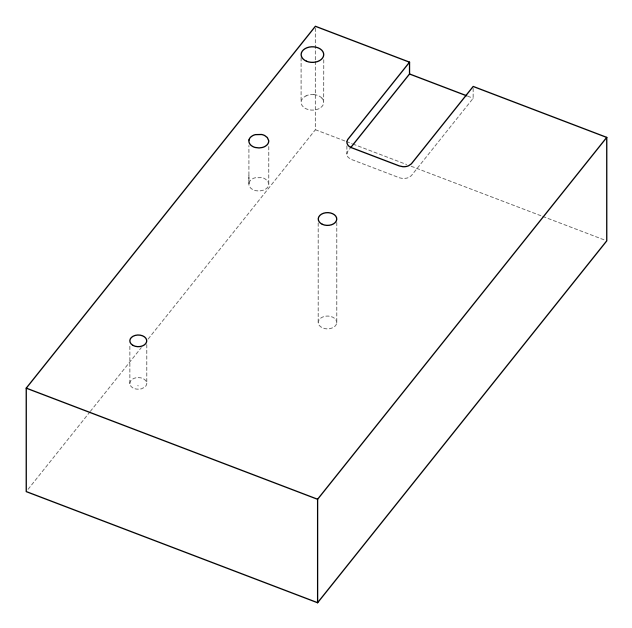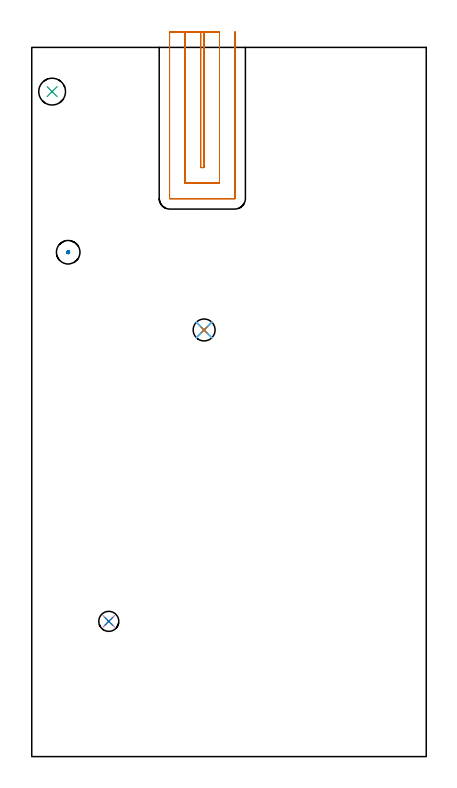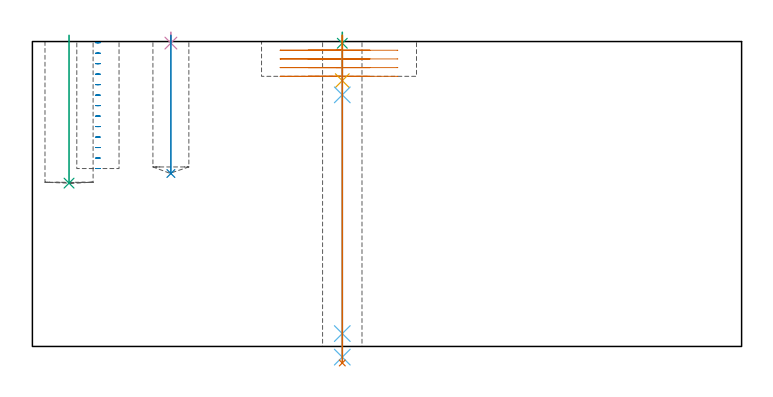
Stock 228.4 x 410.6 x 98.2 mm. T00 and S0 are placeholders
(PLAN: 9 operations, 6 tool changes, 7.3 min)
(1 MILL_SLOT | SLOT_PARTIAL_RECTANGULAR | UGT0201_130 | Follow Part, ap 3, ae 75% | 5.47 min | 52135 mm3)
(2 MILL_BLIND_HOLE_FROM_SOLID_MATERIAL | STEP1POCKET | UGT0201_130 | Spiral | 0.4 min | 5938 mm3)
(3 SPOT_DRILL | STEP1HOLE | NXT0321_9005460120000 | 0.03 min | 0 mm3)
(4 SPOT_DRILL_1 | STEP1POCKET_1 | NXT0321_9005460120000 | 0.03 min | 0 mm3)
(5 DRILL_BLIND_HOLE_INTO_CENTER | STEP1HOLE | NXT0301_055 | 0.06 min | 637 mm3)
(6 GUN_DRILL_THROUGH_HOLE | STEP1HOLE | UGT0307_005 | 0.48 min | 4652 mm3)
(7 DRILL_TO_ENLARGE_THROUGH_HOLE | STEP1HOLE | UGT0301_522 | 0.42 min | 7112 mm3)
(8 DRILL_BLIND_HOLE_INTO_CENTER_1 | STEP1POCKET_1 | NXT0301_087 | 0.18 min | 4321 mm3)
(9 INDEXABLE_INSERT_DRILL_BLIND_HOLE_FROM_SOLID | STEP1POCKET_2 | NXT0302_002 | 0.19 min | 8554 mm3)
(TOOL UGT0201_130 | Carbide End Mill 12.0 | D12 FL15 Z4)
(TOOL NXT0321_9005460120000 | NC Spot Drill, 142deg, 12mm, Carbide, Uncoated | D12 PA142 FL30 Z2)
(TOOL NXT0301_055 | Carbide Drill 8.4mm [860.1-0840-042A1-MM 2214] | D8.4 PA140 FL61 Z2)
(TOOL UGT0307_005 | Gun Drill 8.3 mm | D8.3 PA130 FL24 Z1)
(TOOL UGT0301_522 | Carbide Drill 12.7 mm | D12.7 PA118 FL101 Z2)
(TOOL NXT0301_087 | Carbide Drill 11.6mm [860.1-1160-058A1-MM 2214] | D11.6 PA140 FL72 Z2)
(TOOL NXT0302_002 | Index. Insert Drill 15.5mm [880-D1550L20-05] | D15.5 PA176 FL78 Z2)
(OP 1 MILL_SLOT)
G17 G21 G94 G90
T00 M6
G54
G17 G0 G90 X97.8 Y419.6 S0 M3
G43 Z108.2 H0
Z95.4
G94 G1 Y416.6 F250.
Y341. F500.
X99.7
Y416.6
Y419.6 F250.
X88.8
Y416.6
Y332. F500.
X108.7
Y416.6
Y419.6 F250.
X79.8
Y416.6
Y323.2 F500.
G3 X80. Y323. R0.2
G1 X117.5
G3 X117.7 Y323.2 R0.2
G1 Y416.6
Y419.6 F250.
G0 X97.8 Z92.6
G1 Y416.6
Y341. F500.
X99.7
Y416.6
Y419.6 F250.
X88.8
Y416.6
Y332. F500.
X108.7
Y416.6
Y419.6 F250.
X79.8
Y416.6
Y323.2 F500.
G3 X80. Y323. R0.2
G1 X117.5
G3 X117.7 Y323.2 R0.2
G1 Y416.6
Y419.6 F250.
G0 X97.8 Z89.8
G1 Y416.6
Y341. F500.
X99.7
Y416.6
Y419.6 F250.
X88.8
Y416.6
Y332. F500.
X108.7
Y416.6
Y419.6 F250.
X79.8
Y416.6
Y323.2 F500.
G3 X80. Y323. R0.2
G1 X117.5
G3 X117.7 Y323.2 R0.2
G1 Y416.6
Y419.6 F250.
G0 X97.8 Z87.
G1 Y416.6
Y341. F500.
X99.7
Y416.6
Y419.6 F250.
X88.8
Y416.6
Y332. F500.
X108.7
Y416.6
Y419.6 F250.
X79.8
Y416.6
Y323.2 F500.
G3 X80. Y323. R0.2
G1 X117.5
G3 X117.7 Y323.2 R0.2
G1 Y416.6
Y419.6 F250.
G0 Z108.2
M5
M2
(OP 2 MILL_BLIND_HOLE_FROM_SOLID_MATERIAL)
G17 G21 G94 G90
T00 M6
G54
G17 G0 G90 X21.1 Y292. S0 M3
G43 Z108.2 H0
Z97.823
G94 G3 X21.5 Y292.4 R0.4 F250.
X21.1 Y292.8 R0.4
X20.3 Y292. R0.8
X21.1 Y292.8 R-0.8
X20.7 Y292.4 R0.4
X21.1 Y292. R0.4
G0 Z94.446
G3 X21.5 Y292.4 R0.4
X21.1 Y292.8 R0.4
X20.3 Y292. R0.8
X21.1 Y292.8 R-0.8
X20.7 Y292.4 R0.4
X21.1 Y292. R0.4
G0 Z91.069
G3 X21.5 Y292.4 R0.4
X21.1 Y292.8 R0.4
X20.3 Y292. R0.8
X21.1 Y292.8 R-0.8
X20.7 Y292.4 R0.4
X21.1 Y292. R0.4
G0 Z87.692
G3 X21.5 Y292.4 R0.4
X21.1 Y292.8 R0.4
X20.3 Y292. R0.8
X21.1 Y292.8 R-0.8
X20.7 Y292.4 R0.4
X21.1 Y292. R0.4
G0 Z84.315
G3 X21.5 Y292.4 R0.4
X21.1 Y292.8 R0.4
X20.3 Y292. R0.8
X21.1 Y292.8 R-0.8
X20.7 Y292.4 R0.4
X21.1 Y292. R0.4
G0 Z80.938
G3 X21.5 Y292.4 R0.4
X21.1 Y292.8 R0.4
X20.3 Y292. R0.8
X21.1 Y292.8 R-0.8
X20.7 Y292.4 R0.4
X21.1 Y292. R0.4
G0 Z77.562
G3 X21.5 Y292.4 R0.4
X21.1 Y292.8 R0.4
X20.3 Y292. R0.8
X21.1 Y292.8 R-0.8
X20.7 Y292.4 R0.4
X21.1 Y292. R0.4
G0 Z74.185
G3 X21.5 Y292.4 R0.4
X21.1 Y292.8 R0.4
X20.3 Y292. R0.8
X21.1 Y292.8 R-0.8
X20.7 Y292.4 R0.4
X21.1 Y292. R0.4
G0 Z70.808
G3 X21.5 Y292.4 R0.4
X21.1 Y292.8 R0.4
X20.3 Y292. R0.8
X21.1 Y292.8 R-0.8
X20.7 Y292.4 R0.4
X21.1 Y292. R0.4
G0 Z67.431
G3 X21.5 Y292.4 R0.4
X21.1 Y292.8 R0.4
X20.3 Y292. R0.8
X21.1 Y292.8 R-0.8
X20.7 Y292.4 R0.4
X21.1 Y292. R0.4
G0 Z64.054
G3 X21.5 Y292.4 R0.4
X21.1 Y292.8 R0.4
X20.3 Y292. R0.8
X21.1 Y292.8 R-0.8
X20.7 Y292.4 R0.4
X21.1 Y292. R0.4
G0 Z60.677
G3 X21.5 Y292.4 R0.4
X21.1 Y292.8 R0.4
X20.3 Y292. R0.8
X21.1 Y292.8 R-0.8
X20.7 Y292.4 R0.4
X21.1 Y292. R0.4
G0 Z57.3
G3 X21.5 Y292.4 R0.4
X21.1 Y292.8 R0.4
X20.3 Y292. R0.8
X21.1 Y292.8 R-0.8
X20.7 Y292.4 R0.4
X21.1 Y292. R0.4
G0 Z108.2
M5
M2
(OP 3 SPOT_DRILL)
G17 G21 G94 G90
T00 M6
G54
G17 G0 G90 X99.8 Y247. S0 M3
G43 Z108.2 H0
G94 G81 G98 Z97.649 F250. R101.2
G80
M5
M2
(OP 4 SPOT_DRILL_1)
G17 G21 G94 G90
T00 M6
G54
G17 G0 G90 X44.6 Y78.3 S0 M3
G43 Z108.2 H0
G94 G81 G98 Z97.701 F250. R101.2
G80
M5
M2
(OP 5 DRILL_BLIND_HOLE_INTO_CENTER)
G17 G21 G94 G90
T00 M6
G54
G17 G0 G90 X99.8 Y247. S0 M3
G43 Z108.2 H1
G94 G81 G98 Z85.6 F250. R100.2
G80
M5
M2
(OP 6 GUN_DRILL_THROUGH_HOLE)
G17 G21 G94 G90
T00 M6
G54
G17 G0 G90 X99.8 Y247. M8
G43 Z108.2 H0
Z95.27
S716 M3
G94 G1 Z81.025 F125. M26
G4 X.084
Z4.15 F250.
G4 X.084
Z-3.435 F125.
G4 X.084
M5
M9
G0 Z95.27
Z108.2
M2
(OP 7 DRILL_TO_ENLARGE_THROUGH_HOLE)
G17 G21 G94 G90
T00 M6
G54
G17 G0 G90 X99.8 Y247. S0 M3
G43 Z108.2 H0
G94 G73 G98 Z-5.315 F250. Q11.502 R100.2
G80
M5
M2
(OP 8 DRILL_BLIND_HOLE_INTO_CENTER_1)
G17 G21 G94 G90
T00 M6
G54
G17 G0 G90 X44.6 Y78.3 S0 M3
G43 Z108.2 H1
G94 G81 G98 Z55.7 F250. R100.2
G80
M5
M2
(OP 9 INDEXABLE_INSERT_DRILL_BLIND_HOLE_FROM_SOLID)
G17 G21 G94 G90
T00 M6
G54
G17 G0 G90 X11.8 Y385. S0 M3
G43 Z108.2 H1
G94 G81 G98 Z52.6 F250. R100.2
G80
M5
M2
